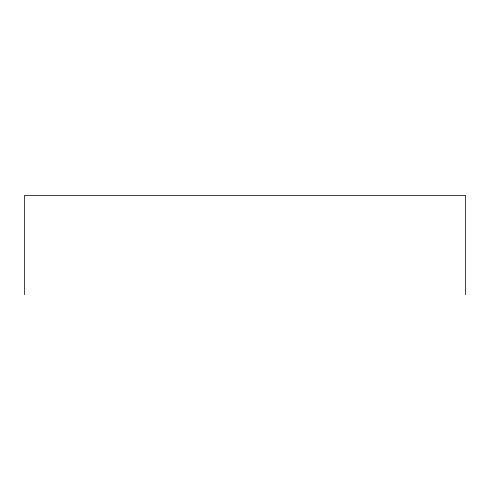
<?xml version="1.0" encoding="UTF-8"?>
<svg xmlns="http://www.w3.org/2000/svg" width="490" height="490" viewBox="0 0 490 490"><rect width="100%" height="100%" fill="white"/><g stroke="black" fill="none" stroke-linecap="round" stroke-linejoin="round"><path stroke-width="0.73" d="M465.5 294.631L465.5 195.369L24.5 195.369L24.5 294.631"/></g></svg>
